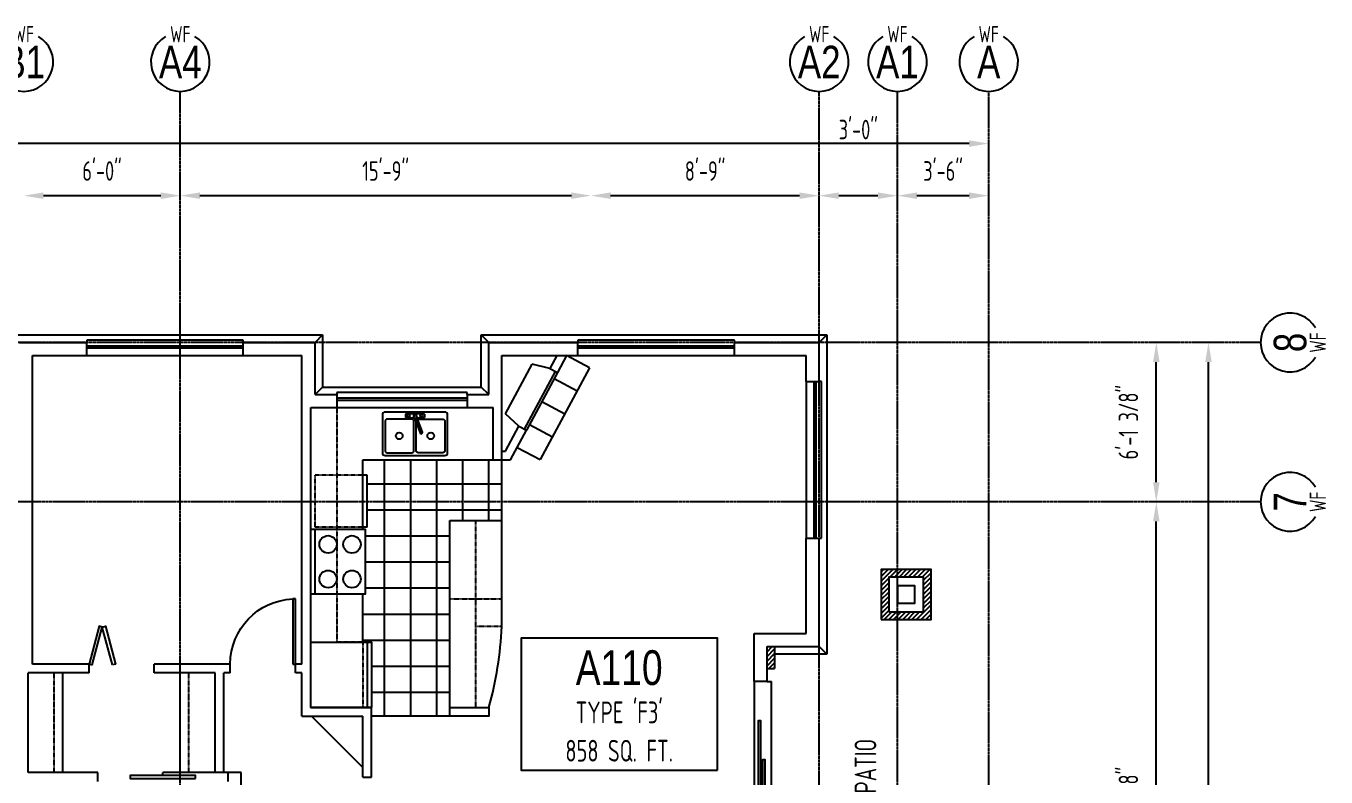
# Model space of a CAD drawing. Extents: x -2060 to 2145, y -590 to 992.
# Drawn here: x -224 to 375, y 646 to 992 of the extents above; entities that cross this region are included whole.
import ezdxf
from ezdxf.enums import TextEntityAlignment as Align

# ---------------------------------------------------------------- set-up
doc = ezdxf.new("R2010")
doc.units = 0
doc.header["$MEASUREMENT"] = 0
doc.linetypes.add('GRIDLINE', pattern=[1.53125, 1.375, -0.0625, 0.03125, -0.0625])
doc.linetypes.add('HIDDEN2', pattern=[0.1875, 0.125, -0.0625])
doc.layers.get('0').update_dxf_attribs({"linetype": 'CONTINUOUS'})
doc.layers.get('DEFPOINTS').update_dxf_attribs({"linetype": 'CONTINUOUS'})
for name, color, linetype in [('DIMENSIONS', 20, 'CONTINUOUS'), ('FURNITURE', 51, 'CONTINUOUS'), ('GRIDLINES', 65, 'GRIDLINE'), ('HATCH', 92, 'CONTINUOUS'), ('HIDDEN', 64, 'HIDDEN2'), ('STAIRS', 101, 'CONTINUOUS'), ('TEXT', 82, 'CONTINUOUS'), ('WALL', 215, 'CONTINUOUS')]:
    doc.layers.add(name, color=color, linetype=linetype)
doc.styles.add('128-AT', font='architxt.shx', dxfattribs={"width": 0.8, "height": 12})
doc.styles.add('128-ATT', font='archtitl.shx', dxfattribs={"width": 0.8, "height": 16})
doc.styles.add('AT', font='architxt.shx', dxfattribs={"width": 0.8})
doc.styles.add('ATT', font='archtitl.shx', dxfattribs={"width": 0.8})
doc.dimstyles.new('DIM96', dxfattribs={"dimscale": 96, "dimtxt": 0.09375, "dimasz": 0.09375, "dimexe": 0.0625, "dimexo": 0.0625, "dimgap": 0.0625, "dimtad": 1, "dimtoh": 1, "dimdec": 3, "dimzin": 3, "dimdsep": 46, "dimlunit": 4, "dimtxsty": 'AT', "dimcen": 0.09375, "dimdle": 0.0625, "dimclrd": 256, "dimclre": 256, "dimclrt": 82, "dimadec": 0, "dimazin": 0, "dimtfac": 1, "dimtdec": 3, "dimtofl": 0, "dimtmove": 2, "dimatfit": 3, "dimfxl": 1, "dimfrac": 2, "dimtolj": 1, "dimtzin": 0, "dimlwd": -1, "dimlwe": -1, "dimarcsym": 0})

# ---------------------------------------------------------------- blocks, each defined once
blk = doc.blocks.new('Gridline Bubble')
blk.add_arc((0, 13.52), 13.52, 120, 60)
at = {"width": 0.8}
for tag, height, style, p in [('TYPE', 7.5, 'AT', (0, 26.33)), ('33', 15, 'ATT', (0, 13.52))]:
    blk.add_attdef(tag, text='', height=height, dxfattribs=dict(at, style=style)).set_placement(p, align=Align.MIDDLE_CENTER)
blk = doc.blocks.new('*D3')
at = {"layer": 'DEFPOINTS', "color": 0, "transparency": 16777216}
for p in [(-1880.65, 937.59), (-1880.65, 937.59), (219.35, 937.59)]:
    blk.add_point(p, dxfattribs=at)
at = {"layer": 'DIMENSIONS', "transparency": 16777216}
blk.add_line((210.35, 937.59), (-1871.65, 937.59), dxfattribs=at)
for points in [[(-1871.65, 939.09), (-1871.65, 936.09), (-1880.65, 937.59)], [(210.35, 939.09), (210.35, 936.09), (219.35, 937.59)]]:
    blk.add_solid(points, dxfattribs=at)
at = {"layer": 'DIMENSIONS', "color": 82, "transparency": 16777216, "insert": (-830.65, 948.95), "char_height": 9, "attachment_point": 5, "style": 'AT'}
blk.add_mtext('\\A1;175\'-0"', dxfattribs=at)
blk = doc.blocks.new('*D4')
at = {"layer": 'DEFPOINTS', "color": 0, "transparency": 16777216}
for p in [(177.35, 913.59), (177.35, 913.59), (219.35, 913.59)]:
    blk.add_point(p, dxfattribs=at)
at = {"layer": 'DIMENSIONS', "transparency": 16777216}
blk.add_line((210.35, 913.59), (186.35, 913.59), dxfattribs=at)
for points in [[(186.35, 915.09), (186.35, 912.09), (177.35, 913.59)], [(210.35, 915.09), (210.35, 912.09), (219.35, 913.59)]]:
    blk.add_solid(points, dxfattribs=at)
at = {"layer": 'DIMENSIONS', "color": 82, "transparency": 16777216, "insert": (198.35, 924.95), "char_height": 9, "attachment_point": 5, "style": 'AT'}
blk.add_mtext('\\A1;3\'-6"', dxfattribs=at)
blk = doc.blocks.new('*D5')
at = {"layer": 'DEFPOINTS', "color": 0, "transparency": 16777216}
for p in [(320.48, 846.02), (320.48, 846.02), (320.48, -437.98)]:
    blk.add_point(p, dxfattribs=at)
at = {"layer": 'DIMENSIONS', "transparency": 16777216}
blk.add_line((320.48, -428.98), (320.48, 837.02), dxfattribs=at)
for points in [[(318.98, 837.02), (321.98, 837.02), (320.48, 846.02)], [(318.98, -428.98), (321.98, -428.98), (320.48, -437.98)]]:
    blk.add_solid(points, dxfattribs=at)
at = {"layer": 'DIMENSIONS', "color": 82, "transparency": 16777216, "insert": (309.12, 204.02), "char_height": 9, "attachment_point": 5, "rotation": 90, "style": 'AT'}
blk.add_mtext('\\A1;107\'-0"', dxfattribs=at)
blk = doc.blocks.new('*D21')
at = {"layer": 'DEFPOINTS', "color": 0, "transparency": 16777216}
for p in [(-224.65, 913.59), (-224.65, 913.59), (-152.65, 913.59)]:
    blk.add_point(p, dxfattribs=at)
at = {"layer": 'DIMENSIONS', "transparency": 16777216}
blk.add_line((-161.65, 913.59), (-215.65, 913.59), dxfattribs=at)
for points in [[(-215.65, 915.09), (-215.65, 912.09), (-224.65, 913.59)], [(-161.65, 915.09), (-161.65, 912.09), (-152.65, 913.59)]]:
    blk.add_solid(points, dxfattribs=at)
at = {"layer": 'DIMENSIONS', "color": 82, "transparency": 16777216, "insert": (-188.65, 924.95), "char_height": 9, "attachment_point": 5, "style": 'AT'}
blk.add_mtext('\\A1;6\'-0"', dxfattribs=at)
blk = doc.blocks.new('*D32')
at = {"layer": 'DEFPOINTS', "color": 0, "transparency": 16777216}
for p in [(296.48, 772.68), (296.48, 772.68), (296.48, 486.02)]:
    blk.add_point(p, dxfattribs=at)
at = {"layer": 'DIMENSIONS', "transparency": 16777216}
blk.add_line((296.48, 495.02), (296.48, 763.68), dxfattribs=at)
for points in [[(294.98, 763.68), (297.98, 763.68), (296.48, 772.68)], [(294.98, 495.02), (297.98, 495.02), (296.48, 486.02)]]:
    blk.add_solid(points, dxfattribs=at)
at = {"layer": 'DIMENSIONS', "color": 82, "transparency": 16777216, "insert": (283.62, 629.35), "char_height": 9, "attachment_point": 5, "rotation": 90, "style": 'AT'}
blk.add_mtext('\\A1;23\'-10 5/8"', dxfattribs=at)
blk = doc.blocks.new('*D33')
at = {"layer": 'DEFPOINTS', "color": 0, "transparency": 16777216}
for p in [(296.48, 846.02), (296.48, 846.02), (296.48, 772.68)]:
    blk.add_point(p, dxfattribs=at)
at = {"layer": 'DIMENSIONS', "transparency": 16777216}
blk.add_line((296.48, 781.68), (296.48, 837.02), dxfattribs=at)
for points in [[(294.98, 837.02), (297.98, 837.02), (296.48, 846.02)], [(294.98, 781.68), (297.98, 781.68), (296.48, 772.68)]]:
    blk.add_solid(points, dxfattribs=at)
at = {"layer": 'DIMENSIONS', "color": 82, "transparency": 16777216, "insert": (283.62, 809.35), "char_height": 9, "attachment_point": 5, "rotation": 90, "style": 'AT'}
blk.add_mtext('\\A1;6\'-1 3/8"', dxfattribs=at)
blk = doc.blocks.new('*D39')
at = {"layer": 'DEFPOINTS', "color": 0, "transparency": 16777216}
for p in [(141.35, 913.59), (141.35, 913.59), (177.35, 913.59)]:
    blk.add_point(p, dxfattribs=at)
at = {"layer": 'DIMENSIONS', "transparency": 16777216}
blk.add_line((168.35, 913.59), (150.35, 913.59), dxfattribs=at)
for points in [[(150.35, 915.09), (150.35, 912.09), (141.35, 913.59)], [(168.35, 915.09), (168.35, 912.09), (177.35, 913.59)]]:
    blk.add_solid(points, dxfattribs=at)
at = {"layer": 'DIMENSIONS', "color": 82, "transparency": 16777216, "insert": (159.35, 944.02), "char_height": 9, "attachment_point": 5, "style": 'AT'}
blk.add_mtext('\\A1;3\'-0"', dxfattribs=at)
blk = doc.blocks.new('*D40')
at = {"layer": 'DEFPOINTS', "color": 0, "transparency": 16777216}
for p in [(36.35, 913.59), (36.35, 913.59), (141.35, 913.59)]:
    blk.add_point(p, dxfattribs=at)
at = {"layer": 'DIMENSIONS', "transparency": 16777216}
blk.add_line((132.35, 913.59), (45.35, 913.59), dxfattribs=at)
for points in [[(45.35, 915.09), (45.35, 912.09), (36.35, 913.59)], [(132.35, 915.09), (132.35, 912.09), (141.35, 913.59)]]:
    blk.add_solid(points, dxfattribs=at)
at = {"layer": 'DIMENSIONS', "color": 82, "transparency": 16777216, "insert": (88.85, 924.95), "char_height": 9, "attachment_point": 5, "style": 'AT'}
blk.add_mtext('\\A1;8\'-9"', dxfattribs=at)
blk = doc.blocks.new('*D41')
at = {"layer": 'DEFPOINTS', "color": 0, "transparency": 16777216}
for p in [(-152.65, 913.59), (-152.65, 913.59), (36.35, 913.59)]:
    blk.add_point(p, dxfattribs=at)
at = {"layer": 'DIMENSIONS', "transparency": 16777216}
blk.add_line((27.35, 913.59), (-143.65, 913.59), dxfattribs=at)
for points in [[(-143.65, 915.09), (-143.65, 912.09), (-152.65, 913.59)], [(27.35, 915.09), (27.35, 912.09), (36.35, 913.59)]]:
    blk.add_solid(points, dxfattribs=at)
at = {"layer": 'DIMENSIONS', "color": 82, "transparency": 16777216, "insert": (-58.15, 924.95), "char_height": 9, "attachment_point": 5, "style": 'AT'}
blk.add_mtext('\\A1;15\'-9"', dxfattribs=at)
blk = doc.blocks.new('DOOR')
for p, q in [((0, 1), (0.042, 1)), ((0, 0), (0, 1)), ((0.042, 1), (0.042, 0)), ((0.042, 0), (0, 0))]:
    blk.add_line(p, q)
blk.add_arc((0, 0), 1, 0, 87.612)
blk = doc.blocks.new('SLDR60')
for p, q in [((0, 0), (0, -2)), ((0, -2), (72, -2)), ((72, 0), (72, -2))]:
    blk.add_line(p, q)
at = {"flags": 128}
for points in [[(0, 1), (0, 2), (36, 2), (36, 1)], [(18, 3), (18, 4), (54, 4), (54, 3)]]:
    blk.add_lwpolyline(points, close=True, dxfattribs=at)
blk = doc.blocks.new('DISHWASHER')
at = {"linetype": 'Continuous'}
blk.add_line((-26, 24), (-26, 0), dxfattribs=at)
for p, q in [((-26, 24), (-24, 24)), ((-26, 0), (-24, 0))]:
    blk.add_line(p, q)
at = {"linetype": 'HIDDEN2'}
for p, q in [((-24, 24), (-2, 24)), ((-2, 24), (-2, 0)), ((-24, 0), (-2, 0))]:
    blk.add_line(p, q, dxfattribs=at)
blk = doc.blocks.new('KITSINK26')
for p, q in [((-4.31, -3), (-4.31, -4.5)), ((-4.06, -2.75), (4.06, -2.75)), ((-4.06, -4.75), (-0.24, -4.75)), ((-0.53, -3.95), (-0.08, -5.17)), ((0.99, -4.78), (-0.08, -5.17)), ((2.49, -11.61), (0.07, -5.12)), ((0.53, -3.55), (0.99, -4.78)), ((0.84, -4.83), (3.26, -11.33)), ((0.98, -4.75), (4.06, -4.75)), ((4.31, -3), (4.31, -4.5))]:
    blk.add_line(p, q)
for points in [[(-13.75, -22), (13.75, -22, 0.414214), (15, -20.75), (15, -3.25, 0.414214), (13.75, -2), (-13.75, -2, 0.414214), (-15, -3.25), (-15, -20.75, 0.414214)], [(-1.5, -5.25), (-12.75, -5.25, 0.414214), (-13.75, -6.25), (-13.75, -19.75, 0.414214), (-12.75, -20.75), (-1.5, -20.75, 0.414214), (-0.5, -19.75), (-0.5, -6.25, 0.414214)]]:
    blk.add_lwpolyline(points, format="xyb", close=True)
blk.add_lwpolyline([(1.04, -5.36, -0.121112), (1.5, -5.25), (12.75, -5.25, -0.414214), (13.75, -6.25), (13.75, -19.75, -0.414214), (12.75, -20.75), (1.5, -20.75, -0.414214), (0.5, -19.75), (0.5, -6.26)], format="xyb")
for centre, radius in [((-2.91, -3.75), 0.616), ((2.91, -3.75), 0.616), ((-7.25, -13), 1.55), ((7.25, -13), 1.55)]:
    blk.add_circle(centre, radius)
for centre, radius, start, end in [((-4.06, -3), 0.25, 90, 180), ((-4.06, -4.5), 0.25, 180, 270), ((0, -3.75), 0.75, 339.84, 240.98276), ((0, -3.75), 0.57, 20.41138, 200.41138), ((4.06, -3), 0.25, 0, 90), ((4.06, -4.5), 0.25, 270, 0), ((2.87, -11.47), 0.534, 160.36095, 60.46181)]:
    blk.add_arc(centre, radius, start, end)
blk = doc.blocks.new('RANGE')
blk.add_line((15, 2), (-15, 2))
blk.add_lwpolyline([(-15, 0), (-15, 25), (15, 25), (15, 0)], close=True)
for centre in [(-8, 19), (8, 19), (-8, 8), (8, 8)]:
    blk.add_circle(centre, 4)
blk = doc.blocks.new('Fridge')
blk.add_line((30, -26), (0, -26))
blk.add_lwpolyline([(0, -28), (0, 0), (30, 0), (30, -28)], close=True)
blk = doc.blocks.new('BF30')
at = {"flags": 128}
for points in [[(1.45, -0.39), (6.11, 17), (4.66, 17.39), (0, 0)], [(10.77, -0.39), (6.11, 17), (7.56, 17.39), (12.22, 0)]]:
    blk.add_lwpolyline(points, close=True, dxfattribs=at)
blk = doc.blocks.new('WIN6')
for p, q in [((0, 1), (1, 1)), ((0, 0), (0, 1)), ((1, 1), (1, 0)), ((1, -1.5), (0, -1.5)), ((1, -2.5), (0, -2.5)), ((1, -6), (0, -6))]:
    blk.add_line(p, q)
blk = doc.blocks.new('TV')
at = {"layer": 'FURNITURE'}
for p, q in [((40.31, -5.67), (29.73, 0)), ((40.31, -5.67), (17.65, -47.93)), ((7.08, -42.26), (17.65, -47.93))]:
    blk.add_line(p, q, dxfattribs=at)
at = {"layer": 'HATCH'}
for p, q in [((24.08, -10.53), (34.66, -16.2)), ((18.41, -21.11), (28.99, -26.78)), ((12.75, -31.68), (23.32, -37.35))]:
    blk.add_line(p, q, dxfattribs=at)
at = {"layer": 'STAIRS'}
for p, q in [((1.7, -26.9), (13.98, -3.98)), ((21.98, -6), (13.98, -3.98)), ((10.45, -33.86), (24.62, -7.42)), ((25.5, -7.89), (11.33, -34.33)), ((7.8, -32.44), (1.7, -26.9))]:
    blk.add_line(p, q, dxfattribs=at)
at = {"layer": 'WALL'}
for p, q in [((25.19, 0), (21.98, -6)), ((29.73, 0), (25.5, -7.89)), ((21.98, -6), (25.5, -7.89)), ((1.61, -44), (7.8, -32.44)), ((4, -48), (11.33, -34.33)), ((7.8, -32.44), (11.33, -34.33)), ((0, -44), (1.61, -44)), ((0, -48), (4, -48))]:
    blk.add_line(p, q, dxfattribs=at)

msp = doc.modelspace()

# ---------------------------------------------------------------- hatches: boundary and pattern name
at = {"layer": 'HATCH'}
h = msp.add_hatch(dxfattribs=at)
h.set_pattern_fill('ANSI37', color=256, scale=96, angle=45, style=0)
h.set_pattern_definition([(90, (-46.647, 733.018), (12, 2e-15), []), (7e-15, (-46.647, 733.018), (2e-15, -12), [])])
h.paths.add_polyline_path([(-66.6468, 785.0182), (-68.6468, 785.0182), (-68.6468, 792.0182), (-8.6468, 792.0182), (-4.6468, 792.0182), (-4.6468, 764.0182), (-28.6468, 764.0182), (-28.6468, 678.0182), (-28.6468, 674.0182), (-64.6468, 674.0182), (-64.6468, 678.0182), (-64.6468, 708.0182), (-68.6468, 708.0182), (-68.6468, 730.1083), (-67.6468, 730.1083), (-67.6468, 760.1083), (-68.6468, 760.1083), (-68.6468, 761.0182), (-68.6467, 761.0182), (-66.6467, 761.0182)])
h = msp.add_hatch(dxfattribs=at)
h.set_pattern_fill('ANSI31', color=256, scale=12, angle=90, style=0)
h.set_pattern_definition([(45, (340.3592, 183.2824), (1.06066, -1.06066), [])])
h.paths.add_polyline_path([(192.8532, 741.5182), (192.8532, 718.5182), (169.8532, 718.5182), (169.8532, 741.5182)])
h.paths.add_polyline_path([(173.3532, 722.0182), (189.3532, 722.0182), (189.3532, 738.0182), (173.3532, 738.0182)], flags=16)
h = msp.add_hatch(dxfattribs=at)
h.set_pattern_fill('ANSI31', color=256, scale=12, angle=90, style=0)
h.set_pattern_definition([(45, (-137.6468, 578.0182), (1.06066, -1.06066), [])])
h.paths.add_polyline_path([(117.3532, 706.0182), (120.8532, 706.0182), (120.8532, 696.0182), (117.3532, 696.0182)])

# ---------------------------------------------------------------- linework, layer by layer
at = {"layer": 'FURNITURE'}
for p, q in [((-68.6468, 792.0182), (-8.6468, 792.0182)), ((-68.6468, 760.1083), (-68.6468, 792.0182)), ((-28.6468, 678.0182), (-28.6468, 764.0182)), ((-28.6468, 764.0182), (-4.6468, 764.0182)), ((-4.6468, 715.2797), (-4.6468, 764.0182)), ((-68.6468, 708.0182), (-68.6468, 730.1083)), ((-206.6468, 648.0182), (-206.6468, 694.0182)), ((-152.6468, 648.0182), (-152.6468, 694.0182)), ((111.3532, 690.0182), (111.3532, 618.0182)), ((-28.6468, 678.0182), (-10.6468, 678.0182)), ((-92.3036, 674.0182), (-68.6468, 650.3614))]:
    msp.add_line(p, q, dxfattribs=at)
msp.add_lwpolyline([(-145.6468, 645.2682), (-145.6468, 646.7682), (-175.6468, 646.7682), (-175.6468, 645.2682)], close=True, dxfattribs=at)
msp.add_arc((-177.8379, 724.0538), 173.4132, 344.6052511, 357.0997902, dxfattribs=at)
at = {"layer": 'GRIDLINES'}
for p, q in [((-152.6468, 42.0182), (-152.6468, 961.5908)), ((141.3532, 450.0182), (141.3532, 961.5908)), ((177.3532, 54.0182), (177.3532, 961.5908)), ((219.3532, -557.9818), (219.3532, 961.5908)), ((344.4754, 846.0182), (-2030.0704, 846.0182)), ((344.4754, 772.6832), (-2030.0704, 772.6832))]:
    msp.add_line(p, q, dxfattribs=at)
at = {"layer": 'HATCH'}
for p, q in [((-4.6468, 764.0182), (-4.6468, 792.0182)), ((-28.6468, 674.0182), (-64.6468, 674.0182))]:
    msp.add_line(p, q, dxfattribs=at)
at = {"layer": 'HIDDEN'}
for p, q in [((-80.6468, 816.0182), (-80.6468, 708.0182)), ((-16.6468, 678.0182), (-16.6468, 764.0182)), ((-28.6468, 728.0182), (-4.6468, 728.0182)), ((-4.6468, 715.2797), (-16.6468, 715.2797)), ((-68.6468, 708.0182), (-80.6468, 708.0182)), ((-68.6468, 708.0182), (-68.6468, 678.0182)), ((-210.6468, 648.0182), (-210.6468, 694.0182)), ((-148.6468, 648.0182), (-148.6468, 694.0182))]:
    msp.add_line(p, q, dxfattribs=at)
at = {"layer": 'STAIRS'}
for p, q in [((-230.1468, 849.5182), (-87.1468, 849.5182)), ((-87.1468, 849.5182), (-90.6468, 846.0182)), ((-87.1468, 849.5182), (-87.1468, 825.5182)), ((-14.1468, 825.5182), (-14.1468, 849.5182)), ((-14.1468, 849.5182), (144.8532, 849.5182)), ((-14.1468, 849.5182), (-10.6468, 846.0182)), ((144.8532, 849.5182), (141.3532, 846.0182)), ((144.8532, 849.5182), (144.8532, 702.5182)), ((-87.1468, 825.5182), (-90.6468, 822.0182)), ((-87.1468, 825.5182), (-14.1468, 825.5182)), ((-10.6468, 822.0182), (-14.1468, 825.5182)), ((120.8532, 706.0182), (120.8532, 696.0182)), ((144.8532, 702.5182), (141.3532, 706.0182)), ((144.8532, 702.5182), (120.8532, 702.5182)), ((117.3532, 696.0182), (120.8532, 696.0182))]:
    msp.add_line(p, q, dxfattribs=at)
msp.add_lwpolyline([(169.8532, 718.5182), (192.8532, 718.5182), (192.8532, 741.5182), (169.8532, 741.5182)], close=True, dxfattribs=at)
at = {"layer": 'TEXT'}
msp.add_lwpolyline([(94.483, 649.201), (94.483, 709.9644), (4.1496, 709.9644), (4.1496, 649.201)], close=True, dxfattribs=at)
at = {"layer": 'WALL'}
for p, q in [((-226.6468, 846.0182), (-195.6468, 846.0182)), ((-195.6468, 840.0182), (-195.6468, 846.0182)), ((-123.6468, 846.0182), (-90.6468, 846.0182)), ((-123.6468, 840.0182), (-123.6468, 846.0182)), ((-90.6468, 822.0182), (-90.6468, 846.0182)), ((-10.6468, 822.0182), (-10.6468, 846.0182)), ((-10.6468, 846.0182), (30.3532, 846.0182)), ((30.3532, 840.0182), (30.3532, 846.0182)), ((102.3532, 840.0182), (102.3532, 846.0182)), ((102.3532, 846.0182), (141.3532, 846.0182)), ((141.3532, 828.0182), (141.3532, 846.0182)), ((-220.6468, 698.0182), (-220.6468, 840.0182)), ((-220.6468, 840.0182), (-195.6468, 840.0182)), ((-123.6468, 840.0182), (-96.6468, 840.0182)), ((-96.6468, 698.0182), (-96.6468, 840.0182)), ((-4.6468, 792.0182), (-4.6468, 840.0182)), ((-4.6468, 840.0182), (25.0821, 840.0182)), ((25.0821, 840.0182), (30.3532, 840.0182)), ((102.3532, 840.0182), (135.3532, 840.0182)), ((135.3532, 828.0182), (135.3532, 840.0182)), ((135.3532, 828.0182), (141.3532, 828.0182)), ((-90.6468, 822.0182), (-80.6468, 822.0182)), ((-80.6468, 822.0182), (-80.6468, 816.0182)), ((-20.6468, 822.0182), (-20.6468, 816.0182)), ((-20.6468, 822.0182), (-10.6468, 822.0182)), ((-92.6468, 678.0182), (-92.6468, 816.0182)), ((-92.6468, 816.0182), (-80.6468, 816.0182)), ((-20.6468, 816.0182), (-8.6468, 816.0182)), ((-8.6468, 792.0182), (-8.6468, 816.0182)), ((-8.6468, 792.0182), (-4.6468, 792.0182)), ((135.3532, 756.0182), (141.3532, 756.0182)), ((135.3532, 712.0182), (135.3532, 756.0182)), ((141.3532, 706.0182), (141.3532, 756.0182)), ((111.3532, 712.0182), (135.3532, 712.0182)), ((111.3532, 690.0182), (111.3532, 712.0182)), ((117.3532, 706.0182), (141.3532, 706.0182)), ((117.3532, 690.0182), (117.3532, 706.0182)), ((-194.6468, 694.0182), (-222.6468, 694.0182)), ((-222.6468, 648.0182), (-222.6468, 694.0182)), ((-194.6468, 698.0182), (-220.6468, 698.0182)), ((-194.6468, 694.0182), (-194.6468, 698.0182)), ((-164.6468, 694.0182), (-164.6468, 698.0182)), ((-129.6468, 698.0182), (-164.6468, 698.0182)), ((-136.6468, 694.0182), (-164.6468, 694.0182)), ((-136.6468, 648.0182), (-136.6468, 694.0182)), ((-132.6468, 648.0182), (-132.6468, 694.0182)), ((-129.6468, 694.0182), (-132.6468, 694.0182)), ((-129.6468, 694.0182), (-129.6468, 698.0182)), ((-96.6468, 698.0182), (-99.6468, 698.0182)), ((-99.6468, 694.0182), (-99.6468, 698.0182)), ((-96.6468, 698.0182), (-99.6468, 698.0182)), ((-96.6468, 694.0182), (-99.6468, 694.0182)), ((-96.6468, 674.0182), (-96.6468, 694.0182)), ((117.3532, 690.0182), (111.3532, 690.0182)), ((-92.6468, 678.0182), (-64.6468, 678.0182)), ((-64.6468, 646.0182), (-64.6468, 678.0182)), ((-96.6468, 674.0182), (-68.6468, 674.0182)), ((-68.6468, 646.0182), (-68.6468, 674.0182)), ((-190.6468, 648.0182), (-222.6468, 648.0182)), ((-190.6468, 644.0182), (-190.6468, 648.0182)), ((-124.6468, 648.0182), (-160.6468, 648.0182)), ((-160.6468, 646.7682), (-160.6468, 648.0182)), ((-130.6468, 644.0182), (-130.6468, 648.0182)), ((-124.6468, 578.0182), (-124.6468, 648.0182)), ((-68.6468, 646.0182), (-64.6468, 646.0182))]:
    msp.add_line(p, q, dxfattribs=at)
for points in [[(173.3532, 722.0182), (189.3532, 722.0182), (189.3532, 738.0182), (173.3532, 738.0182)], [(177.3532, 726.0182), (185.3532, 726.0182), (185.3532, 734.0182), (177.3532, 734.0182)], [(-10.6468, 678.0182), (-10.6468, 674.0182), (-28.6468, 674.0182), (-28.6468, 678.0182)]]:
    msp.add_lwpolyline(points, close=True, dxfattribs=at)

# ---------------------------------------------------------------- block references
at = {"layer": 'FURNITURE', "extrusion": (0, 0, -1), "zscale": -1}
for p, xscale in [((123.6468, 846.0182), 72), ((-102.3532, 846.0182), 72), ((20.6468, 822.0182), 60)]:
    msp.add_blockref('WIN6', p, dxfattribs=dict(at, xscale=xscale))
at = {"layer": 'FURNITURE', "extrusion": (0, 0, -1), "xscale": 72, "zscale": -1, "rotation": 90}
msp.add_blockref('WIN6', (-141.3532, 756.0182), dxfattribs=at)
at = {"layer": 'FURNITURE'}
msp.add_blockref('KITSINK26', (-44.6468, 816.0182), dxfattribs=at)
for name, p, rotation in [('DISHWASHER', (-92.6468, 785.0182), 180), ('RANGE', (-92.6468, 745.1083), 270), ('Fridge', (-92.6468, 678.0182), 90), ('SLDR60', (117.3532, 618.0182), 90)]:
    msp.add_blockref(name, p, dxfattribs=dict(at, rotation=rotation))
at = {"layer": 'FURNITURE', "extrusion": (0, 0, -1), "xscale": 30, "yscale": 30, "zscale": -30}
msp.add_blockref('DOOR', (99.6468, 698.0182), dxfattribs=at)
at = {"layer": 'FURNITURE', "extrusion": (0, 0, -1), "zscale": -1}
msp.add_blockref('BF30', (182.4315, 698.0182), dxfattribs=at)
at = {"layer": 'TEXT'}
for p, values in [((-224.6468, 961.5908), {'33': 'B1', 'TYPE': 'WF'}), ((-152.6468, 961.5908), {'33': 'A4', 'TYPE': 'WF'}), ((141.3532, 961.5908), {'33': 'A2', 'TYPE': 'WF'}), ((177.3532, 961.5908), {'33': 'A1', 'TYPE': 'WF'}), ((219.3532, 961.5908), {'33': 'A', 'TYPE': 'WF'})]:
    msp.add_blockref('Gridline Bubble', p, dxfattribs=at).add_auto_attribs(values)
ref = msp.add_blockref('Gridline Bubble', (344.4754, 846.0182), dxfattribs=dict(at, rotation=270))
ref.add_attrib('33', '8', dxfattribs={"layer": '0', "height": 15, "rotation": 90, "style": 'ATT', "width": 0.8}).set_placement((357.9983, 846.0182), align=Align.MIDDLE_CENTER)
ref.add_attrib('TYPE', 'WF', dxfattribs={"layer": '0', "height": 7.5, "rotation": 90, "style": 'AT', "width": 0.8}).set_placement((370.8044, 846.0182), align=Align.MIDDLE_CENTER)
msp.add_blockref('TV', (-4.6468, 840.0182), dxfattribs=at)
ref = msp.add_blockref('Gridline Bubble', (344.4754, 772.6832), dxfattribs=dict(at, rotation=270))
ref.add_attrib('33', '7', dxfattribs={"layer": '0', "height": 15, "rotation": 90, "style": 'ATT', "width": 0.8}).set_placement((357.9983, 772.6832), align=Align.MIDDLE_CENTER)
ref.add_attrib('TYPE', 'WF', dxfattribs={"layer": '0', "height": 7.5, "rotation": 90, "style": 'AT', "width": 0.8}).set_placement((370.8044, 772.6832), align=Align.MIDDLE_CENTER)

# ---------------------------------------------------------------- texts
at = {"layer": 'TEXT', "width": 0.8}
for s, height, style, p in [('A110', 16, '128-ATT', (49.3163, 688.3644)), ("TYPE 'F3'", 10, '128-AT', (49.3163, 670.741)), ('858 SQ. FT.', 10, '128-AT', (49.3163, 653.1176))]:
    msp.add_text(s, height=height, dxfattribs=dict(at, style=style)).set_placement(p, align=Align.CENTER)
at = {"layer": 'TEXT', "style": '128-AT', "width": 0.8}
msp.add_text('PATIO', height=10, rotation=90, dxfattribs=at).set_placement((170.6438, 651.0194), align=Align.BOTTOM_CENTER)

# ---------------------------------------------------------------- dimensions: what is measured, and where the dimension line sits
at = {"layer": 'DIMENSIONS'}
for base, p1, p2, angle, picture, middle in [((-1880.6468, 937.5908), (219.3532, 937.5908), (-1880.6468, 937.5908), 180, '*D3', (-830.6468, 948.9479)), ((141.3532, 913.5908), (177.3532, 913.5908), (141.3532, 913.5908), 180, '*D39', (159.3532, 944.0194)), ((-224.6468, 913.5908), (-152.6468, 913.5908), (-224.6468, 913.5908), 180, '*D21', (-188.6468, 924.9479)), ((-152.6468, 913.5908), (36.3532, 913.5908), (-152.6468, 913.5908), 180, '*D41', (-58.1468, 924.9479)), ((36.3532, 913.5908), (141.3532, 913.5908), (36.3532, 913.5908), 180, '*D40', (88.8532, 924.9479)), ((177.3532, 913.5908), (219.3532, 913.5908), (177.3532, 913.5908), 180, '*D4', (198.3532, 924.9479)), ((296.4754, 846.0182), (296.4754, 772.6832), (296.4754, 846.0182), 90, '*D33', (283.6182, 809.3507)), ((320.4754, 846.0182), (320.4754, -437.9818), (320.4754, 846.0182), 90, '*D5', (309.1182, 204.0182)), ((296.4754, 772.6832), (296.4754, 486.0182), (296.4754, 772.6832), 90, '*D32', (283.6182, 629.3507))]:
    dim = msp.add_linear_dim(base=base, p1=p1, p2=p2, angle=angle, dimstyle='DIM96', dxfattribs=at)
    dim.commit()
    dim.dimension.update_dxf_attribs({"geometry": picture, "text_midpoint": middle})

doc.saveas('drawing.dxf')
